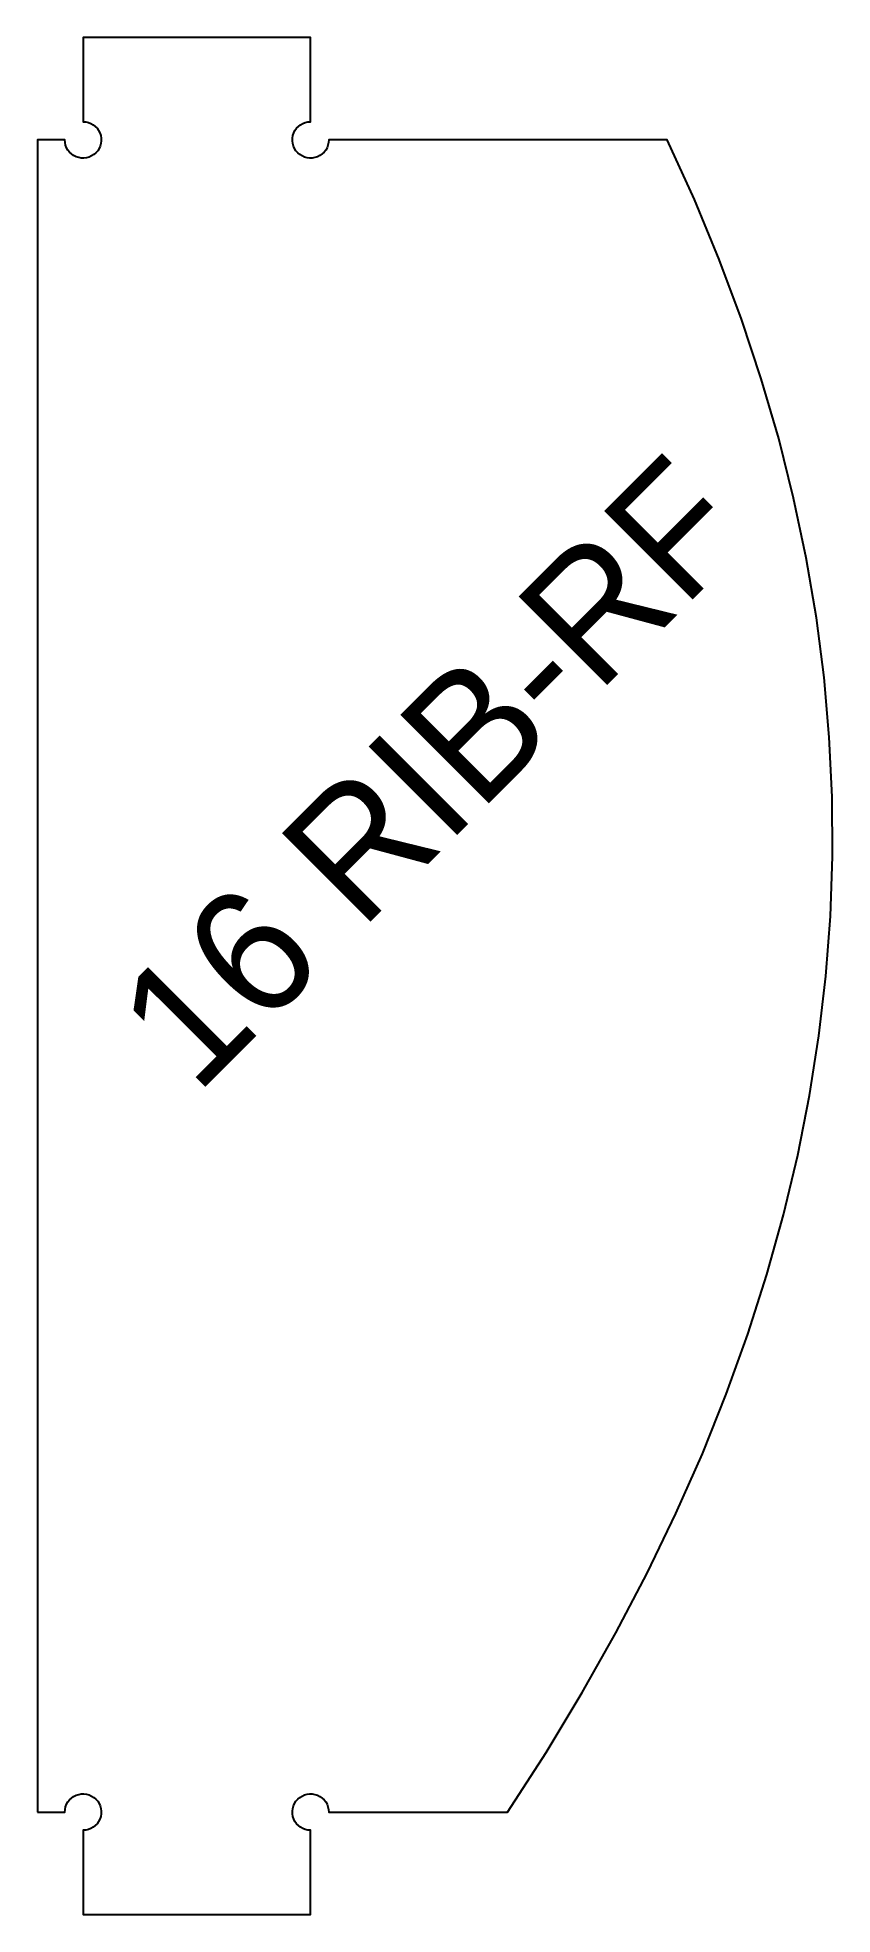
# Model space of a CAD drawing. Header units: millimetres. Extents: x 0 to 140, y 0 to 330.
import ezdxf
from ezdxf.enums import TextEntityAlignment as Align

# ---------------------------------------------------------------- set-up
doc = ezdxf.new("R2010")
doc.units = ezdxf.units.MM
doc.layers.add('CUT', color=1, linetype='Continuous')
doc.layers.add('ENGRAVE-LABEL', color=3, linetype='Continuous')

msp = doc.modelspace()

# ---------------------------------------------------------------- linework, layer by layer
at = {"layer": 'CUT'}
msp.add_lwpolyline([(0, 18), (4.8, 18, -2.414214), (8, 14.8), (8, 0), (48, 0), (48, 14.8, -2.414214), (51.2, 18), (82.62, 18), (89.4, 28.5), (95.75, 39), (101.68, 49.5), (107.17, 60), (112.24, 70.5), (116.88, 81), (121.09, 91.5), (124.88, 102), (128.24, 112.5), (131.16, 123), (133.67, 133.5), (135.74, 144), (137.38, 154.5), (138.6, 165), (139.39, 175.5), (139.75, 186), (139.68, 196.5), (139.19, 207), (138.27, 217.5), (136.92, 228), (135.14, 238.5), (132.93, 249), (130.3, 259.5), (127.23, 270), (123.74, 280.5), (119.82, 291), (115.48, 301.5), (110.7, 312), (51.2, 312, -2.414214), (48, 315.2), (48, 330), (8, 330), (8, 315.2, -2.414214), (4.8, 312), (0, 312)], format="xyb", close=True, dxfattribs=at)

# ---------------------------------------------------------------- texts
at = {"layer": 'ENGRAVE-LABEL'}
msp.add_text('16 RIB-RF', height=22, rotation=45, dxfattribs=at).set_placement((69.25, 200.85), align=Align.MIDDLE_CENTER)

doc.saveas('drawing.dxf')
